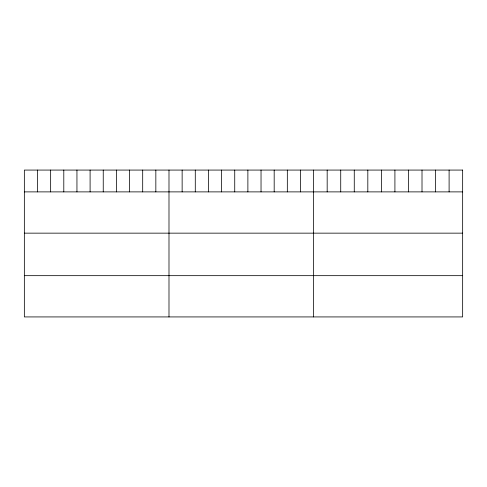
<?xml version="1.0" encoding="UTF-8"?>
<svg xmlns="http://www.w3.org/2000/svg" width="487" height="487" viewBox="0 0 487 487"><rect width="100%" height="100%" fill="white"/><g stroke="black" fill="none" stroke-linecap="round" stroke-linejoin="round"><path stroke-width="0.73" d="M24.35 191.884L462.65 191.884M24.35 233.151L462.65 233.151M24.35 275.666L462.65 275.666M449.105 170.073L449.105 191.884M435.555 170.073L435.555 191.884M422.01 170.073L422.01 191.884M408.459 170.073L408.459 191.884M394.914 170.073L394.914 191.884M381.364 170.073L381.364 191.884M367.819 170.073L367.819 191.884M354.268 170.073L354.268 191.884M340.723 170.073L340.723 191.884M327.173 170.073L327.173 191.884M313.628 170.073L313.628 316.927M300.479 170.073L300.479 191.884M287.33 170.073L287.33 191.884M274.181 170.073L274.181 191.884M261.032 170.073L261.032 191.884M247.883 170.073L247.883 191.884M234.734 170.073L234.734 191.884M221.585 170.073L221.585 191.884M208.436 170.073L208.436 191.884M195.287 170.073L195.287 191.884M182.138 170.073L182.138 191.884M168.989 170.073L168.989 316.927M155.84 170.073L155.84 191.884M142.691 170.073L142.691 191.884M129.542 170.073L129.542 191.884M116.393 170.073L116.393 191.884M103.244 170.073L103.244 191.884M90.095 170.073L90.095 191.884M76.946 170.073L76.946 191.884M63.797 170.073L63.797 191.884M50.648 170.073L50.648 191.884M37.499 170.073L37.499 191.884M462.65 170.073L24.35 170.073L24.35 316.927L462.65 316.927L462.65 170.073"/></g></svg>
